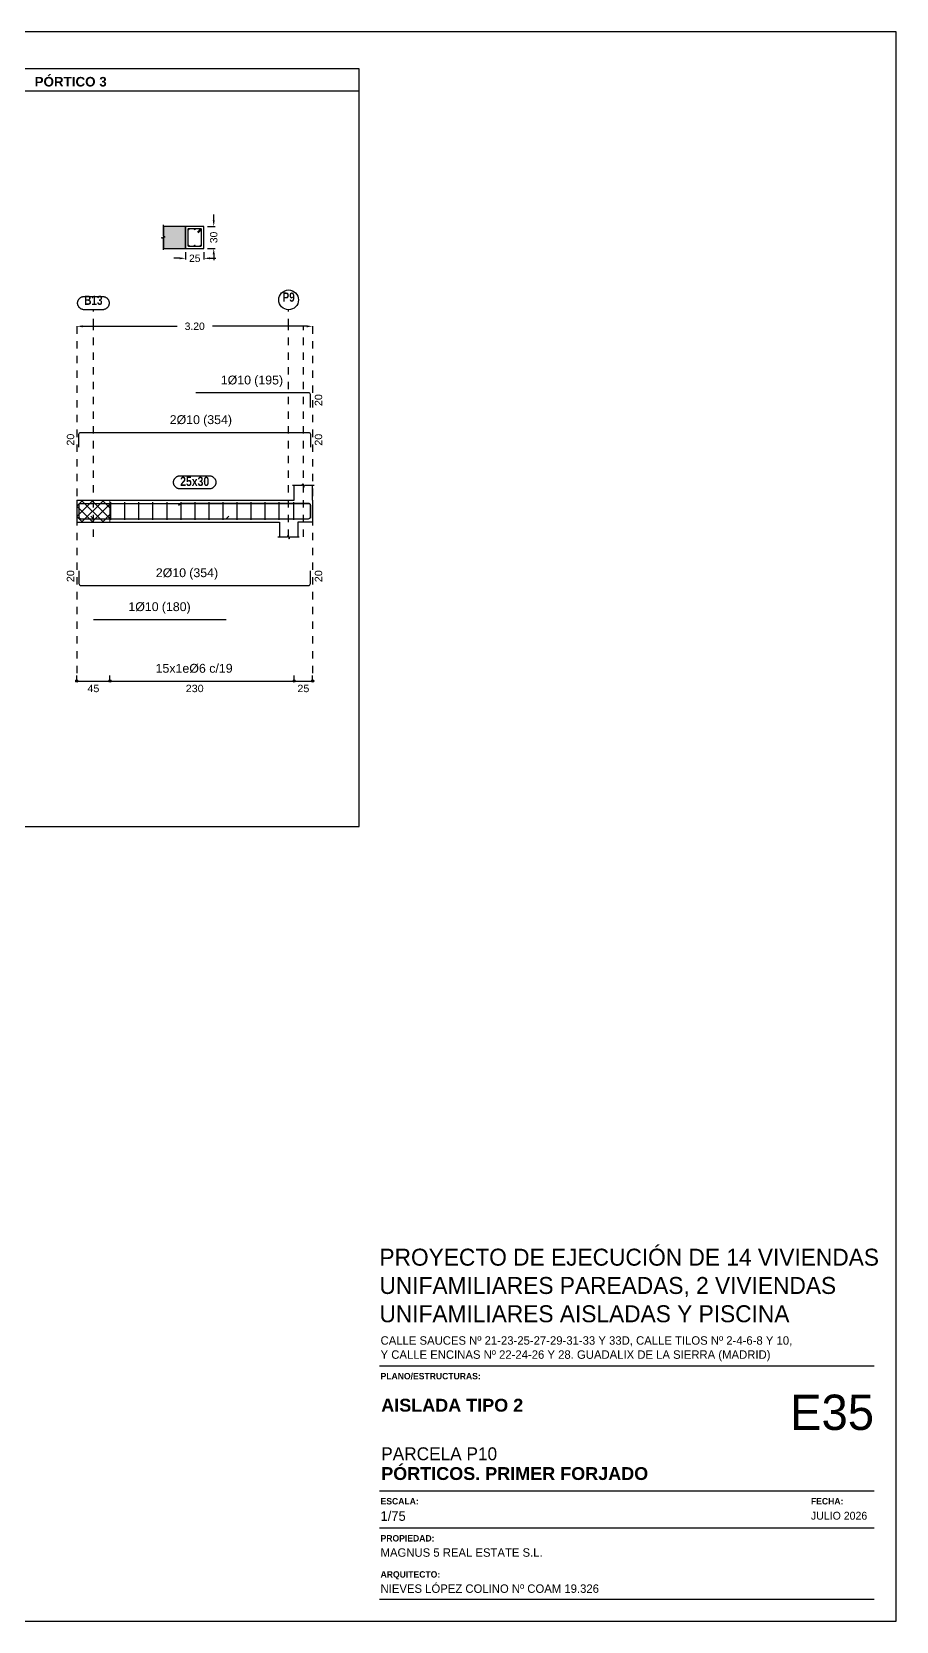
# Model space of a CAD drawing. Extents: x 2455 to 9764, y -806 to 181.
# Drawn here: x 4905.75 to 4917.46, y -582.59 to -561.05 of the extents above; entities that cross this region are included whole.
import ezdxf
from ezdxf.enums import TextEntityAlignment as Align

# ---------------------------------------------------------------- set-up
doc = ezdxf.new("R2010")
doc.units = 0
doc.header["$LTSCALE"] = 0.2
doc.header["$MEASUREMENT"] = 0
doc.linetypes.add('CYPE_RAYAPUNTO', pattern=[0.4125, 0.2025, -0.105, 0, -0.105])
doc.linetypes.add('PUNTOS2', pattern=[0.125, 0, -0.125])
doc.layers.add('01_cartela', color=6, linetype='CONTINUOUS', plot=False)
for name, color, linetype in [('01_cotas', 4, 'CONTINUOUS'), ('01_parcela', 7, 'CONTINUOUS'), ('01_primera', 5, 'CONTINUOUS'), ('01_texto cartela', 4, 'CONTINUOUS'), ('ALZ_CONT_NUDOS', 5, 'CONTINUOUS'), ('ALZ_CONT_VIG_HORMIGON', 5, 'CONTINUOUS'), ('ALZ_COT_COT_LIN_APOYOS', 120, 'CYPE_RAYAPUNTO'), ('ALZ_REF_REF_REFERENCIA', 3, 'CONTINUOUS'), ('ALZ_REF_TEXTO_REF_NOMBRE', 3, 'CONTINUOUS'), ('ARM_LONGITUDINAL_Ø10', 4, 'CONTINUOUS'), ('ARM_TRANSVERSAL_Ø6', 4, 'CONTINUOUS'), ('SEC_CONT_FORJADOS_SECCION', 8, 'CONTINUOUS'), ('SEC_CONT_VIG_HORMIGON_SECCION', 2, 'CONTINUOUS'), ('UNI_CORTANTES', 3, 'CONTINUOUS')]:
    doc.layers.add(name, color=color, linetype=linetype)
doc.layers.add('VIG_CARAS', color=5, linetype='CONTINUOUS', lineweight=9)
doc.styles.add('BERNARDO', font='GOTHICB.TTF')
doc.styles.add('Century Gothic', font='', dxfattribs={"height": 2})
doc.styles.add('Century Gothic_3', font='', dxfattribs={"height": 4.5})
doc.styles.add('Century Gothic_5', font='', dxfattribs={"height": 2.5})
doc.styles.add('Century Gothic_6', font='', dxfattribs={"height": 11})
doc.styles.add('CYPETXT_0.15', font='arial.ttf', dxfattribs={"height": 0.1})
doc.styles.add('Estilo1', font='swissel.ttf')
doc.styles.add('NIEVES2', font='sanss___.ttf')
doc.styles.add('NIEVES3', font='swisseb.ttf')
doc.styles.add('ROMANS', font='romans')
doc.styles.get('Century Gothic').set_extended_font_data('Century Gothic')
doc.styles.get('Century Gothic_3').set_extended_font_data('Century Gothic')
doc.styles.get('Century Gothic_5').set_extended_font_data('Century Gothic')
doc.styles.get('Century Gothic_6').set_extended_font_data('Century Gothic')
doc.dimstyles.new('DECIMAL-50', dxfattribs={"dimtxt": 0.08, "dimasz": 0.15, "dimexe": 0.05, "dimexo": 0.05, "dimgap": 0.09, "dimtad": 0, "dimzin": 0, "dimdsep": 46, "dimtxsty": 'ROMANS', "dimblk": 'DOTSMALL', "dimcen": 0.09, "dimclrt": 7, "dimadec": 0, "dimazin": 0, "dimtfac": 1.38, "dimtix": 1, "dimtofl": 0, "dimtmove": 2, "dimatfit": 3, "dimldrblk": 'OBLIQUE', "dimfxl": 1, "dimtolj": 1, "dimtzin": 0, "dimarcsym": 0})

# ---------------------------------------------------------------- blocks, each defined once
blk = doc.blocks.new('*D934')
at = {"layer": '01_cotas', "color": 0, "lineweight": -2, "transparency": 16777216}
for p, q in [((4907.748, -564.12), (4907.668, -564.12)), ((4908.158, -564.12), (4908.238, -564.12))]:
    blk.add_line(p, q, dxfattribs=at)
at = {"layer": '01_cotas', "color": 0, "linetype": 'PUNTOS2', "lineweight": -2, "transparency": 16777216}
for p, q in [((4907.828, -564.037), (4907.828, -564.17)), ((4908.078, -564.037), (4908.078, -564.17))]:
    blk.add_line(p, q, dxfattribs=at)
at = {"layer": '01_cotas', "color": 0, "transparency": 16777216}
for points in [[(4907.748, -564.107), (4907.748, -564.133), (4907.828, -564.12)], [(4908.158, -564.107), (4908.158, -564.133), (4908.078, -564.12)]]:
    blk.add_solid(points, dxfattribs=at)
at = {"layer": '01_cotas', "color": 5, "transparency": 16777216, "insert": (4907.953, -564.12), "char_height": 0.1, "attachment_point": 5, "style": 'Estilo1'}
blk.add_mtext('\\A1;25', dxfattribs=at)
blk = doc.blocks.new('*D935')
at = {"layer": '01_cotas', "color": 0, "lineweight": -2, "transparency": 16777216}
for p, q in [((4908.211, -563.607), (4908.211, -563.527)), ((4908.211, -564.067), (4908.211, -564.147))]:
    blk.add_line(p, q, dxfattribs=at)
at = {"layer": '01_cotas', "color": 0, "linetype": 'PUNTOS2', "lineweight": -2, "transparency": 16777216}
for p, q in [((4908.128, -563.687), (4908.261, -563.687)), ((4908.128, -563.987), (4908.261, -563.987))]:
    blk.add_line(p, q, dxfattribs=at)
at = {"layer": '01_cotas', "color": 0, "transparency": 16777216}
for points in [[(4908.197, -563.607), (4908.224, -563.607), (4908.211, -563.687)], [(4908.197, -564.067), (4908.224, -564.067), (4908.211, -563.987)]]:
    blk.add_solid(points, dxfattribs=at)
at = {"layer": '01_cotas', "color": 5, "transparency": 16777216, "insert": (4908.211, -563.837), "char_height": 0.1, "attachment_point": 5, "rotation": 90, "style": 'Estilo1'}
blk.add_mtext('\\A1;30', dxfattribs=at)
blk = doc.blocks.new('*D936')
at = {"layer": '01_cotas', "color": 0, "lineweight": -2, "transparency": 16777216}
for p, q in [((4906.435, -565.041), (4907.713, -565.041)), ((4909.47, -565.041), (4908.193, -565.041))]:
    blk.add_line(p, q, dxfattribs=at)
at = {"layer": '01_cotas', "color": 0, "transparency": 16777216}
for points in [[(4906.435, -565.028), (4906.435, -565.055), (4906.355, -565.041)], [(4909.47, -565.028), (4909.47, -565.055), (4909.55, -565.041)]]:
    blk.add_solid(points, dxfattribs=at)
at = {"layer": '01_cotas', "color": 5, "transparency": 16777216, "insert": (4907.953, -565.041), "char_height": 0.1, "attachment_point": 5, "style": 'Estilo1'}
blk.add_mtext('\\A1;3.20', dxfattribs=at)

msp = doc.modelspace()

# ---------------------------------------------------------------- hatches: boundary and pattern name
at = {"layer": 'SEC_CONT_FORJADOS_SECCION', "true_color": 0xdad7d3}
msp.add_hatch(color=254, dxfattribs=at).paths.add_polyline_path([(4907.528, -563.987), (4907.828, -563.987), (4907.828, -563.687), (4907.528, -563.687)])

# ---------------------------------------------------------------- linework, layer by layer
at = {"layer": '01_cartela', "color": 3}
msp.add_lwpolyline([(4886.819, -561.051), (4886.819, -582.586), (4917.457, -582.586), (4917.457, -561.051)], close=True, dxfattribs=at)
at = {"layer": '01_parcela', "color": 7, "ltscale": 2.5}
for p, q in [((4910.183, -561.551), (4887.319, -561.551)), ((4910.183, -571.818), (4910.183, -561.551)), ((4887.318, -571.818), (4910.183, -571.818))]:
    msp.add_line(p, q, dxfattribs=at)
at = {"layer": '01_primera', "ltscale": 2.5}
msp.add_line((4887.319, -561.853), (4910.183, -561.853), dxfattribs=at)
at = {"layer": '01_texto cartela', "color": 5}
for p, q in [((4910.456, -579.125), (4917.157, -579.125)), ((4910.456, -580.819), (4917.157, -580.819)), ((4910.456, -581.322), (4917.157, -581.322)), ((4910.456, -582.286), (4917.157, -582.286))]:
    msp.add_line(p, q, dxfattribs=at)
at = {"layer": 'ALZ_CONT_NUDOS'}
for p, q in [((4909.3, -567.395), (4909.3, -567.195)), ((4909.55, -567.395), (4909.55, -567.195)), ((4906.355, -567.395), (4906.355, -567.695)), ((4909.1, -567.695), (4909.1, -567.895)), ((4909.35, -567.695), (4909.35, -567.895))]:
    msp.add_line(p, q, dxfattribs=at)
at = {"layer": 'ALZ_CONT_NUDOS', "lineweight": 0}
for p, q in [((4906.355, -567.618), (4906.578, -567.395)), ((4906.355, -567.476), (4906.437, -567.395)), ((4906.715, -567.695), (4906.415, -567.395)), ((4906.42, -567.695), (4906.72, -567.395)), ((4906.805, -567.644), (4906.556, -567.395)), ((4906.805, -567.502), (4906.698, -567.395)), ((4906.573, -567.695), (4906.355, -567.476)), ((4906.432, -567.695), (4906.355, -567.618)), ((4906.561, -567.695), (4906.805, -567.451)), ((4906.702, -567.695), (4906.805, -567.592))]:
    msp.add_line(p, q, dxfattribs=at)
at = {"layer": 'ALZ_CONT_NUDOS'}
for points in [[(4909.28, -567.195), (4909.41, -567.195), (4909.418, -567.17), (4909.433, -567.22), (4909.44, -567.195), (4909.57, -567.195)], [(4906.355, -567.395), (4906.805, -567.395)], [(4909.1, -567.395), (4909.3, -567.395)], [(4909.55, -567.395), (4909.55, -567.695), (4909.35, -567.695)], [(4906.355, -567.695), (4906.805, -567.695)], [(4909.08, -567.895), (4909.21, -567.895), (4909.218, -567.87), (4909.233, -567.92), (4909.24, -567.895), (4909.37, -567.895)]]:
    msp.add_lwpolyline(points, dxfattribs=at)
at = {"layer": 'ALZ_CONT_NUDOS', "lineweight": 0}
msp.add_lwpolyline([(4906.355, -567.395), (4906.355, -567.695), (4906.805, -567.695), (4906.805, -567.395), (4906.355, -567.395)], close=True, dxfattribs=at)
at = {"layer": 'ALZ_CONT_VIG_HORMIGON'}
for p, q in [((4906.805, -567.395), (4909.1, -567.395)), ((4906.805, -567.695), (4909.1, -567.695))]:
    msp.add_line(p, q, dxfattribs=at)
at = {"layer": 'ALZ_COT_COT_LIN_APOYOS'}
for p, q in [((4906.58, -565.041), (4906.58, -564.816)), ((4909.225, -565.041), (4909.225, -564.816)), ((4906.355, -565.041), (4906.355, -569.848)), ((4906.58, -567.895), (4906.58, -565.041)), ((4909.225, -567.895), (4909.225, -565.041)), ((4909.425, -567.895), (4909.425, -565.041)), ((4909.55, -565.041), (4909.55, -569.848))]:
    msp.add_line(p, q, dxfattribs=at)
at = {"layer": 'ALZ_REF_REF_REFERENCIA'}
msp.add_lwpolyline([(4906.704, -564.636), (4906.71, -564.637), (4906.716, -564.637), (4906.722, -564.638), (4906.728, -564.64), (4906.733, -564.641), (4906.739, -564.644), (4906.744, -564.646), (4906.75, -564.649), (4906.755, -564.652), (4906.76, -564.656), (4906.764, -564.66), (4906.769, -564.664), (4906.773, -564.668), (4906.776, -564.673), (4906.78, -564.678), (4906.783, -564.683), (4906.786, -564.689), (4906.788, -564.694), (4906.79, -564.7), (4906.791, -564.706), (4906.793, -564.711), (4906.793, -564.717), (4906.794, -564.723), (4906.794, -564.729), (4906.793, -564.735), (4906.793, -564.741), (4906.791, -564.747), (4906.79, -564.753), (4906.788, -564.759), (4906.786, -564.764), (4906.783, -564.77), (4906.78, -564.775), (4906.776, -564.78), (4906.773, -564.785), (4906.769, -564.789), (4906.764, -564.793), (4906.76, -564.797), (4906.755, -564.801), (4906.75, -564.804), (4906.744, -564.807), (4906.739, -564.809), (4906.733, -564.811), (4906.728, -564.813), (4906.722, -564.815), (4906.716, -564.816), (4906.71, -564.816), (4906.704, -564.816), (4906.456, -564.816), (4906.45, -564.816), (4906.444, -564.816), (4906.438, -564.815), (4906.433, -564.813), (4906.427, -564.811), (4906.421, -564.809), (4906.416, -564.807), (4906.41, -564.804), (4906.405, -564.801), (4906.401, -564.797), (4906.396, -564.793), (4906.392, -564.789), (4906.388, -564.785), (4906.384, -564.78), (4906.381, -564.775), (4906.377, -564.77), (4906.375, -564.764), (4906.372, -564.759), (4906.37, -564.753), (4906.369, -564.747), (4906.368, -564.741), (4906.367, -564.735), (4906.366, -564.729), (4906.366, -564.723), (4906.367, -564.717), (4906.368, -564.711), (4906.369, -564.706), (4906.37, -564.7), (4906.372, -564.694), (4906.375, -564.689), (4906.377, -564.683), (4906.381, -564.678), (4906.384, -564.673), (4906.388, -564.668), (4906.392, -564.664), (4906.396, -564.66), (4906.401, -564.656), (4906.405, -564.652), (4906.41, -564.649), (4906.416, -564.646), (4906.421, -564.644), (4906.427, -564.641), (4906.433, -564.64), (4906.438, -564.638), (4906.444, -564.637), (4906.45, -564.637), (4906.456, -564.636), (4906.704, -564.636)], close=True, dxfattribs=at)
msp.add_circle((4909.225, -564.683), 0.134, dxfattribs=at)
at = {"layer": 'ALZ_REF_TEXTO_REF_NOMBRE', "color": 5}
msp.add_lwpolyline([(4908.149, -567.065), (4908.155, -567.065), (4908.161, -567.066), (4908.167, -567.067), (4908.173, -567.068), (4908.179, -567.07), (4908.184, -567.072), (4908.19, -567.074), (4908.195, -567.077), (4908.2, -567.081), (4908.205, -567.084), (4908.209, -567.088), (4908.214, -567.092), (4908.218, -567.097), (4908.222, -567.101), (4908.225, -567.106), (4908.228, -567.111), (4908.231, -567.117), (4908.233, -567.122), (4908.235, -567.128), (4908.237, -567.134), (4908.238, -567.14), (4908.239, -567.146), (4908.239, -567.152), (4908.239, -567.158), (4908.239, -567.164), (4908.238, -567.17), (4908.237, -567.176), (4908.235, -567.181), (4908.233, -567.187), (4908.231, -567.193), (4908.228, -567.198), (4908.225, -567.203), (4908.222, -567.208), (4908.218, -567.213), (4908.214, -567.217), (4908.209, -567.221), (4908.205, -567.225), (4908.2, -567.229), (4908.195, -567.232), (4908.19, -567.235), (4908.184, -567.238), (4908.179, -567.24), (4908.173, -567.242), (4908.167, -567.243), (4908.161, -567.244), (4908.155, -567.245), (4908.149, -567.245), (4907.756, -567.245), (4907.75, -567.245), (4907.744, -567.244), (4907.738, -567.243), (4907.732, -567.242), (4907.727, -567.24), (4907.721, -567.238), (4907.716, -567.235), (4907.71, -567.232), (4907.705, -567.229), (4907.7, -567.225), (4907.696, -567.221), (4907.691, -567.217), (4907.687, -567.213), (4907.684, -567.208), (4907.68, -567.203), (4907.677, -567.198), (4907.674, -567.193), (4907.672, -567.187), (4907.67, -567.181), (4907.669, -567.176), (4907.667, -567.17), (4907.667, -567.164), (4907.666, -567.158), (4907.666, -567.152), (4907.667, -567.146), (4907.667, -567.14), (4907.669, -567.134), (4907.67, -567.128), (4907.672, -567.122), (4907.674, -567.117), (4907.677, -567.111), (4907.68, -567.106), (4907.684, -567.101), (4907.687, -567.097), (4907.691, -567.092), (4907.696, -567.088), (4907.7, -567.084), (4907.705, -567.081), (4907.71, -567.077), (4907.716, -567.074), (4907.721, -567.072), (4907.727, -567.07), (4907.732, -567.068), (4907.738, -567.067), (4907.744, -567.066), (4907.75, -567.065), (4907.756, -567.065), (4908.149, -567.065)], close=True, dxfattribs=at)
at = {"layer": 'ARM_LONGITUDINAL_Ø10'}
for p, q in [((4907.77, -567.441), (4907.731, -567.471)), ((4906.58, -567.649), (4906.545, -567.613)), ((4908.38, -567.649), (4908.415, -567.613))]:
    msp.add_line(p, q, dxfattribs=at)
for points in [[(4909.52, -566.141), (4909.52, -565.966), (4909.518, -565.957), (4909.513, -565.949), (4909.505, -565.943), (4909.495, -565.941), (4907.97, -565.941)], [(4906.385, -566.678), (4906.385, -566.503), (4906.387, -566.494), (4906.392, -566.486), (4906.401, -566.48), (4906.41, -566.478), (4909.495, -566.478), (4909.505, -566.48), (4909.513, -566.486), (4909.518, -566.494), (4909.52, -566.503), (4909.52, -566.678)], [(4906.385, -567.441), (4909.496, -567.441), (4909.505, -567.443), (4909.513, -567.448), (4909.519, -567.456), (4909.521, -567.466), (4909.521, -567.641)], [(4909.521, -567.641), (4909.521, -567.466), (4909.519, -567.456), (4909.513, -567.448), (4909.505, -567.443), (4909.496, -567.441), (4907.77, -567.441)], [(4906.385, -567.449), (4906.385, -567.624), (4906.387, -567.633), (4906.392, -567.641), (4906.401, -567.647), (4906.41, -567.649), (4909.496, -567.649), (4909.505, -567.647), (4909.513, -567.641), (4909.519, -567.633), (4909.521, -567.624), (4909.521, -567.449)], [(4906.58, -567.649), (4908.38, -567.649)], [(4906.385, -568.353), (4906.385, -568.528), (4906.387, -568.537), (4906.392, -568.545), (4906.401, -568.551), (4906.41, -568.553), (4909.495, -568.553), (4909.505, -568.551), (4909.513, -568.545), (4909.518, -568.537), (4909.52, -568.528), (4909.52, -568.353)], [(4906.58, -569.013), (4908.38, -569.013)]]:
    msp.add_lwpolyline(points, dxfattribs=at)
for centre in [(4907.869, -563.728), (4907.953, -563.728), (4908.037, -563.728), (4907.869, -563.946), (4907.953, -563.946), (4908.037, -563.946)]:
    msp.add_circle(centre, 0.005, dxfattribs=at)
at = {"layer": 'ARM_TRANSVERSAL_Ø6'}
for p, q in [((4906.813, -567.425), (4906.813, -567.665)), ((4907.003, -567.425), (4907.003, -567.665)), ((4907.193, -567.425), (4907.193, -567.665)), ((4907.383, -567.425), (4907.383, -567.665)), ((4907.573, -567.425), (4907.573, -567.665)), ((4907.763, -567.425), (4907.763, -567.665)), ((4907.953, -567.425), (4907.953, -567.665)), ((4908.143, -567.425), (4908.143, -567.665)), ((4908.333, -567.425), (4908.333, -567.665)), ((4908.523, -567.425), (4908.523, -567.665)), ((4908.713, -567.425), (4908.713, -567.665)), ((4908.903, -567.425), (4908.903, -567.665)), ((4909.093, -567.425), (4909.093, -567.665)), ((4909.293, -567.425), (4909.293, -567.665))]:
    msp.add_line(p, q, dxfattribs=at)
msp.add_lwpolyline([(4908, -563.776), (4908.042, -563.734), (4908.043, -563.732), (4908.044, -563.731), (4908.044, -563.729), (4908.045, -563.728), (4908.044, -563.726), (4908.044, -563.725), (4908.043, -563.723), (4908.042, -563.722), (4908.041, -563.721), (4908.04, -563.72), (4908.038, -563.72), (4908.037, -563.72), (4907.869, -563.72), (4907.866, -563.72), (4907.863, -563.722), (4907.861, -563.725), (4907.861, -563.728), (4907.861, -563.946), (4907.861, -563.949), (4907.863, -563.952), (4907.866, -563.953), (4907.869, -563.954), (4908.037, -563.954), (4908.04, -563.953), (4908.042, -563.952), (4908.044, -563.949), (4908.045, -563.946), (4908.045, -563.728), (4908.044, -563.726), (4908.044, -563.725), (4908.043, -563.723), (4908.042, -563.722), (4908.041, -563.721), (4908.04, -563.72), (4908.038, -563.72), (4908.037, -563.72), (4908.035, -563.72), (4908.034, -563.72), (4908.032, -563.721), (4908.031, -563.722), (4907.989, -563.765)], dxfattribs=at)
at = {"layer": 'SEC_CONT_FORJADOS_SECCION'}
for points in [[(4907.528, -564.007), (4907.528, -563.852), (4907.503, -563.844), (4907.553, -563.829), (4907.528, -563.822), (4907.528, -563.667)], [(4907.528, -563.987), (4907.828, -563.987), (4907.828, -563.687), (4907.528, -563.687)]]:
    msp.add_lwpolyline(points, dxfattribs=at)
at = {"layer": 'SEC_CONT_FORJADOS_SECCION', "color": 254, "true_color": 0xdad7d3}
msp.add_lwpolyline([(4907.528, -563.987), (4907.828, -563.987), (4907.828, -563.687), (4907.528, -563.687)], close=True, dxfattribs=at)
at = {"layer": 'SEC_CONT_VIG_HORMIGON_SECCION'}
msp.add_lwpolyline([(4908.078, -563.687), (4907.828, -563.687), (4907.828, -563.987), (4908.078, -563.987), (4908.078, -563.687)], close=True, dxfattribs=at)
at = {"layer": 'UNI_CORTANTES', "color": 2}
for p, q in [((4906.355, -569.848), (4906.355, -569.773)), ((4906.805, -569.848), (4906.805, -569.773)), ((4909.3, -569.848), (4909.3, -569.773))]:
    msp.add_line(p, q, dxfattribs=at)
for points in [[(4906.355, -569.848), (4906.805, -569.848), (4906.805, -569.773)], [(4906.805, -569.848), (4909.3, -569.848), (4909.3, -569.773)], [(4909.3, -569.848), (4909.55, -569.848), (4909.55, -569.773)]]:
    msp.add_lwpolyline(points, dxfattribs=at)
for centre in [(4906.355, -569.848), (4906.805, -569.848), (4906.805, -569.848), (4909.3, -569.848), (4909.3, -569.848), (4909.55, -569.848)]:
    msp.add_circle(centre, 0.015, dxfattribs=at)

# ---------------------------------------------------------------- texts
at = {"layer": '01_texto cartela', "color": 7, "style": 'NIEVES3'}
msp.add_text('PÓRTICO 3', height=0.1297, dxfattribs=at).set_placement((4905.784, -561.792))
at = {"layer": '01_texto cartela', "color": 5}
for s, insert, char_height, width, attachment_point, style in [('\\PPROYECTO DE EJECUCIÓN DE 14 VIVIENDAS UNIFAMILIARES PAREADAS, 2 VIVIENDAS UNIFAMILIARES AISLADAS Y PISCINA', (4910.456, -577.155), 0.23, 6.82217, 1, 'Century Gothic_3'), ('CALLE SAUCES Nº 21-23-25-27-29-31-33 Y 33D, CALLE TILOS Nº 2-4-6-8 Y 10, \\PY CALLE ENCINAS Nº 22-24-26 Y 28. GUADALIX DE LA SIERRA (MADRID)', (4910.471, -578.725), 0.11455, 9.24681, 1, 'Century Gothic'), ('{\\fCentury Gothic|b1|i0|c0|p34;PLANO/ESTRUCTURAS: }', (4910.471, -579.222), 0.08701, 2.11715, 1, 'Century Gothic'), ('\\pt2.3273;\\PPARCELA P10', (4910.48, -580.407), 0.17455, 7.00908, 7, 'Century Gothic_5'), ('\\pt2.3273;PÓRTICOS. PRIMER FORJADO', (4910.48, -580.675), 0.17455, 7.00908, 7, 'NIEVES3'), ('{\\fCentury Gothic|b1|i0|c0|p34;ESCALA: }', (4910.471, -580.917), 0.08701, 2.11715, 1, 'Century Gothic'), ('{\\fCentury Gothic|b1|i0|c0|p34;FECHA: }', (4916.302, -580.917), 0.08701, 2.11715, 1, 'Century Gothic'), ('1/75', (4910.471, -581.095), 0.1309, 2.11715, 1, 'Century Gothic'), ('JULIO 2026', (4916.302, -581.103), 0.1069, 3.50438, 1, 'Century Gothic'), ('{\\fCentury Gothic|b1|i0|c0|p34;PROPIEDAD:}', (4910.471, -581.419), 0.08701, 0.83709, 1, 'Century Gothic'), ('MAGNUS 5 REAL ESTATE S.L.', (4910.471, -581.598), 0.11455, 4.88231, 1, 'Century Gothic'), ('{\\fCentury Gothic|b1|i0|c0|p34;ARQUITECTO:}', (4910.471, -581.908), 0.08701, 0.83709, 1, 'Century Gothic'), ('NIEVES LÓPEZ COLINO Nº COAM 19.326', (4910.471, -582.087), 0.11455, 3.65153, 1, 'Century Gothic')]:
    msp.add_mtext(s, dxfattribs=dict(at, insert=insert, char_height=char_height, width=width, attachment_point=attachment_point, style=style))
at = {"layer": '01_texto cartela', "color": 1}
for s, insert, char_height, width, attachment_point, style in [('AISLADA TIPO 2 ', (4910.48, -579.749), 0.17455, 7.00908, 7, 'NIEVES3'), ('E35', (4917.157, -579.516), 0.4786, 1.04985, 3, 'Century Gothic_6')]:
    msp.add_mtext(s, dxfattribs=dict(at, insert=insert, char_height=char_height, width=width, attachment_point=attachment_point, style=style))
at = {"layer": 'ALZ_REF_TEXTO_REF_NOMBRE', "color": 5, "style": 'BERNARDO'}
for s, width, p, p2 in [('B13', 0.836468, (4906.456, -564.751), (4906.704, -564.751)), ('P9', 0.846434, (4909.143, -564.708), (4909.308, -564.708)), ('25x30', 0.806421, (4907.756, -567.205), (4908.149, -567.205))]:
    msp.add_text(s, height=0.125, dxfattribs=dict(at, width=width)).set_placement(p, p2, align=Align.FIT)
at = {"layer": 'UNI_CORTANTES', "color": 4, "style": 'CYPETXT_0.15', "width": 1.042546}
for p, p2 in [((4909.68, -566.122), (4909.68, -565.96)), ((4906.32, -566.658), (4906.32, -566.496)), ((4909.68, -566.659), (4909.68, -566.497)), ((4906.32, -568.507), (4906.32, -568.345)), ((4909.68, -568.508), (4909.68, -568.346))]:
    msp.add_text('20', height=0.1, rotation=90, dxfattribs=at).set_placement(p, p2, align=Align.FIT)
at = {"layer": 'UNI_CORTANTES', "color": 2, "style": 'CYPETXT_0.15', "width": 1.042546}
for s, p, p2 in [('45', (4906.499, -569.998), (4906.661, -569.998)), ('230', (4907.831, -569.998), (4908.074, -569.998)), ('25', (4909.344, -569.998), (4909.506, -569.998))]:
    msp.add_text(s, height=0.1, dxfattribs=at).set_placement(p, p2, align=Align.FIT)
at = {"layer": 'VIG_CARAS', "color": 5, "style": 'NIEVES2'}
for s, p in [('1%%c10', (4908.306, -565.865)), ('(195)', (4908.759, -565.865)), ('2%%c10', (4907.614, -566.402)), ('(354)', (4908.067, -566.402)), ('2%%c10', (4907.426, -568.476)), ('(354)', (4907.879, -568.476)), ('1%%c10', (4907.054, -568.936)), ('(180)', (4907.507, -568.936))]:
    msp.add_text(s, height=0.12, dxfattribs=at).set_placement(p, align=Align.BOTTOM_LEFT)
at = {"layer": 'VIG_CARAS', "color": 4, "style": 'NIEVES2'}
msp.add_text('15x1e%%C6 c/19', height=0.12, dxfattribs=at).set_placement((4907.423, -569.771), align=Align.BOTTOM_LEFT)

# ---------------------------------------------------------------- dimensions: what is measured, and where the dimension line sits
at = {"layer": '01_cotas', "color": 2}
for p1, p2, distance, text, picture, middle in [((4908.078, -563.987), (4908.078, -563.687), -0.133, '30', '*D935', (4908.211, -563.837)), ((4907.828, -563.987), (4908.078, -563.987), -0.133, '25', '*D934', (4907.953, -564.12)), ((4909.55, -565.041), (4906.355, -565.041), 0, '3.20', '*D936', (4907.953, -565.041))]:
    dim = msp.add_aligned_dim(p1=p1, p2=p2, distance=distance, text=text, dimstyle='DECIMAL-50', override={"dimtxt": 0.1, "dimasz": 0.08, "dimtxsty": 'Estilo1', "dimsah": 1, "dimclrt": 5, "dimfxl": 0.09, "dimarcsym": 2}, dxfattribs=at)
    dim.commit()
    dim.dimension.update_dxf_attribs({"geometry": picture, "text_midpoint": middle})

doc.saveas('drawing.dxf')
